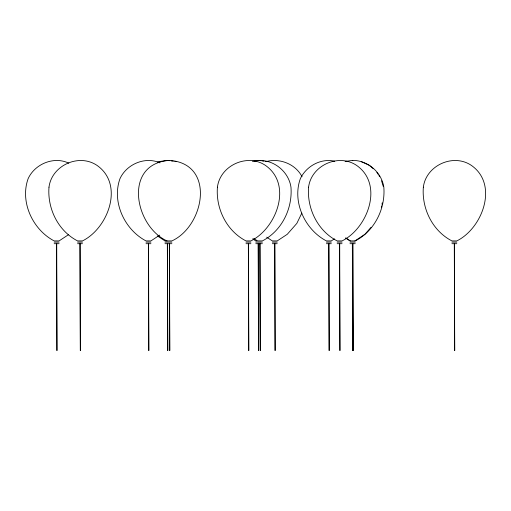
<?xml version="1.0" encoding="UTF-8"?>
<svg xmlns="http://www.w3.org/2000/svg" width="511" height="511" viewBox="0 0 511 511"><rect width="100%" height="100%" fill="white"/><g stroke="black" fill="none" stroke-linecap="round" stroke-linejoin="round"><path stroke-width="0.77" d="M56.529 243.69L56.945 350.616L56.721 243.69M79.927 243.69L80.342 350.616L80.118 243.69M148.382 243.69L148.797 350.616L148.573 243.69M167.333 243.69L167.749 350.616L167.525 243.69M169.345 243.69L169.761 350.616L169.531 243.69M248.346 243.69L248.761 350.616L248.538 243.69M258.144 243.69L258.56 350.616L258.336 243.69M259.837 243.69L260.252 350.616L260.029 243.69M274.688 243.69L275.103 350.616L274.873 243.69M328.752 243.69L329.167 350.616L328.943 243.69M339.515 243.69L339.93 350.616L339.706 243.69M352.341 243.69L352.756 350.616L352.533 243.69M352.705 243.69L353.12 350.616L352.897 243.69M454.279 243.69L454.694 350.616L454.471 243.69M381.398 207.332L381.679 205.831M381.96 204.33L382.241 202.829M301.841 213.081L296.834 223.384L287.265 234.287L277.237 240.911L272.325 240.911L266.678 237.187M370.96 227.401L364.924 234.287L354.89 240.911M68.487 234.702L59.084 240.911L54.172 240.911C32.691 229.682 19.725 201.877 28.143 178.626C34.914 163.878 53.987 156.002 68.806 163.181M159.707 235.117L150.93 240.911L146.018 240.911C124.537 229.682 111.577 201.877 119.996 178.626C126.677 164.114 145.22 156.225 159.981 162.875M334.437 238.841L331.307 240.911L326.395 240.911C304.907 229.682 291.947 201.877 300.366 178.626C306.345 166.081 320.972 158.02 334.718 161.227M157.273 162.262L158.621 161.642L167.429 160.384L169.633 160.697M252.37 161.227L258.24 160.384L260.444 160.697M254.063 161.227C270.913 157.228 288.536 170.252 290.963 187.167C292.662 208.641 281.81 230.883 262.392 240.911L257.48 240.911L253.718 238.426M265.976 161.642C279.638 157.797 295.518 163.954 302.052 176.755M345.097 161.431L352.801 160.384M256.899 240.911L255.787 240.911L252.651 238.841M54.172 242.099L59.084 242.099M77.563 242.099L82.475 242.099M146.018 242.099L150.93 242.099M164.976 242.099L171.894 242.099M245.989 242.099L250.901 242.099M255.787 242.099L256.899 242.099M257.48 242.099L262.392 242.099M272.325 242.099L277.237 242.099M326.395 242.099L331.307 242.099M337.151 242.099L342.063 242.099M349.978 242.099L355.26 242.099M451.916 242.099L456.828 242.099M54.172 243.69L59.084 243.69M77.563 243.69L82.475 243.69M146.018 243.69L150.93 243.69M164.976 243.69L171.894 243.69M245.989 243.69L250.901 243.69M255.787 243.69L262.392 243.69M272.325 243.69L277.237 243.69M326.395 243.69L331.307 243.69M337.151 243.69L342.063 243.69M349.978 243.69L355.26 243.69M451.916 243.69L456.828 243.69M352.437 160.384C367.716 160.282 381.525 172.06 383.831 187.167C385.53 208.641 374.678 230.883 355.26 240.911L349.978 240.911L345.589 238.011M261.913 160.908L264.11 161.227M265.579 161.431L267.049 161.642M171.102 160.908L173.299 161.227M174.768 161.431L176.238 161.642M361.239 161.642L369.338 165.334L373.273 168.726M345.96 238.011L350.348 240.911M166.982 240.911C134.374 225.983 122.985 163.59 169.441 160.384C215.898 163.59 204.502 225.983 171.894 240.911L164.976 240.911L157.452 235.941M376.882 172.399L378.095 174.264M378.9 175.509L379.705 176.755M381.551 180.76L383.25 186.451M48.992 187.167C47.293 208.641 58.145 230.883 77.563 240.911L82.475 240.911C108.16 228.245 124.531 184.445 96.924 165.334C78.771 153.115 51.713 165.468 48.992 187.167M217.418 187.167C215.719 208.641 226.565 230.883 245.989 240.911L250.901 240.911C276.585 228.245 292.956 184.445 265.35 165.334C247.196 153.115 220.139 165.468 217.418 187.167M308.58 187.167C306.881 208.641 317.733 230.883 337.151 240.911L342.063 240.911C367.748 228.245 384.119 184.445 356.512 165.334C338.359 153.115 311.301 165.468 308.58 187.167M423.344 187.167C421.645 208.641 432.498 230.883 451.916 240.911L456.828 240.911C482.512 228.245 498.883 184.445 471.276 165.334C453.123 153.115 426.065 165.468 423.344 187.167"/></g></svg>
